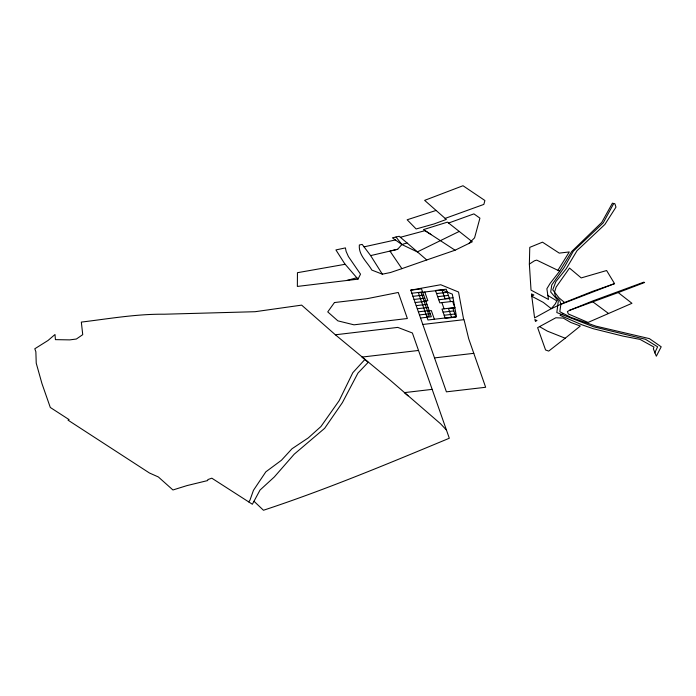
<?xml version="1.0" encoding="UTF-8"?>
<svg xmlns="http://www.w3.org/2000/svg" width="696" height="696" viewBox="0 0 696 696"><rect width="100%" height="100%" fill="white"/><g stroke="black" fill="none" stroke-linecap="round" stroke-linejoin="round"><path stroke-width="1.04" d="M563.569 313.513L560.002 315.305L581.891 324.771L593.201 328.695L622.972 336.098L640.068 339.413L653.962 347.069L653.361 348.861L656.328 356.204L661.2 346.799L649.394 338.621L596.011 326.172L570.737 317.315L559.81 311.704L560.88 304.352L559.732 300.385L555.443 296.331L554.477 292.224L556.139 287.065L569.519 268.09L581.212 277.921L606.607 270.526L614.559 283.637L592.34 291.45L564.578 302.499L559.01 297.871L552.737 289.806L555.895 281.584L566.213 268.752L577.019 250.69L604.885 224.451L615.969 207.138L614.942 203.867L612.419 203.171L601.744 222.407L571.816 251.404L559.662 271.17L550.162 283.342L546.873 288.762L548.483 299.454L531.031 290.119L529.36 264.089L529.769 247.358L542.497 242.173L559.253 253.118L569.293 251.943L557.896 270.318M654.71 352.924L657.616 346.817L645.497 339.3L593.81 326.859L556.817 312.565L558.322 300.916L550.701 292.007L551.78 284.942L564.265 267.334L573.347 251.152L603.215 222.877L613.724 203.528M254.023 501.285L263.471 510.264L264.123 510.038C326.955 489.271 388.194 463.64 449.312 438.236L446.449 430.058L440.551 423.768L390.178 380.19L335.368 334.785L301.646 305.126L255.075 311.712L164.221 314.218C136.303 313.922 108.907 318.777 81.328 322.091L82.737 334.654L76.369 339.022L69.739 339.883L55.419 339.639L54.993 334.515L48.015 340.483L34.8 348.774L35.87 351.785L36.227 363.173L41.951 383.557L50.303 407.473L69.095 419.627L68.034 420.149L149.457 473.002L158.366 476.969L172.939 489.975L186.972 485.599L207.739 480.545L207.808 479.596L211.819 478.187L252.361 504.252L260.043 490.045L274.311 476.969L294.164 454.236L324.649 428.318L342.415 402.592L357.962 373.065L368.201 362.329L361.929 357.083L418.522 350.462M357.996 279.139L360.511 274.163L348.418 256.572L346.095 251.36L345.425 247.898L335.916 249.925L344.703 263.732L357.996 279.139L297.357 286.43L297.453 272.693L345.173 264.28M248.655 501.868L249.951 500.189L253.448 490.332L265.837 471.827L281.393 460.308L291.972 448.781L308.319 437.871L320.934 426.552L339.161 400.661L352.82 372.691L364.852 359.519M426.752 259.956L401.897 268.647L389.951 251.082L397.686 249.272L401.87 244.54L407.03 242.921L426.752 259.956L455.071 250.212L472.314 241.782L447.467 222.128L423.464 229.619L455.071 250.212M468.721 243.609L474.576 237.841L479.927 218.144L473.906 213.881L448.607 223.033M565.204 338.221L580.316 326.032L570.711 322.431L563.229 318.072L555.826 317.767L537.634 327.651L545.568 349.975L548.7 351.097L565.204 338.221L547.326 331.105L539.696 326.728M529.36 264.089L534.563 260.73L536.747 260.13L559.662 271.17M569.502 310.346L567.388 311.599L568.345 313.974L588.042 322.431L631.951 303.299L618.213 292.572L569.502 310.346L592.487 301.055L643.8 282.158L644.609 282.506L618.213 292.572M547.447 295.235L556.791 300.837L555.338 303.848L551.302 308.685L543.315 302.403L531.761 296.252L533.893 294.974L531.466 293.93L534.589 317.898L551.302 308.685L564.578 302.499M459.264 231.411L417.313 251.917L401.87 244.54L392.413 237.832L399.182 236.283L407.03 242.921M560.88 304.352L614.559 283.637M445.144 218.405L483.85 204.406L484.903 200.509L462.997 185.736L424.638 200.361L446.327 219.44L434.034 223.947L416.138 228.967L407.151 219.771L436.096 210.444M401.897 268.647L390.508 272.51L382.339 274.18L371.829 270.074C367.358 262.105 358.336 255.084 359.353 244.992L362.19 244.4L370.637 255.606L382.339 274.18M346.651 280.505L356.883 277.739M400.365 237.284L425.056 230.646L431.189 234.613M370.637 255.606L397.686 249.272M364.043 246.854L395.389 239.946M422.829 324.458L464.041 319.655L468.721 338.813L485.651 387.272L446.414 391.839L410.779 290.136L440.733 284.734L458.533 292.024L463.675 319.699M335.368 334.785L397.781 327.398L412.389 332.993L446.449 430.058M410.779 290.136L421.515 288.884L431.303 316.767L420.567 318.02M411.867 293.233L422.603 291.981M412.954 296.331L423.69 295.078M436.566 293.573L447.302 292.311M414.042 299.437L424.777 298.175M437.654 296.67L448.389 295.417M424.082 301.107L427.84 300.672L424.795 291.989M452.983 297.731L445.014 298.662L441.969 289.98M415.129 302.534L425.865 301.272M438.741 299.767L449.477 298.514M416.217 305.631L426.952 304.37M417.304 308.728L428.04 307.475M418.392 311.825L429.127 310.573M427.553 311.025L431.32 310.59L434.356 319.238M454.862 307.832L448.494 308.572L451.53 317.228M419.479 314.923L430.215 313.67M443.1 312.165L453.827 310.903M426.657 316.254L429.275 315.949L421.036 292.433M444.187 315.262L454.914 314M432.164 389.368L404.367 392.631L407.978 395.806M434.539 357.901L473.802 353.333M592.792 301.803L608.574 313.522M396.024 237.005L401.87 244.54M450.564 301.612L446.214 289.214L435.478 290.476L439.829 302.864L452.635 301.368L454.81 307.562L442.004 309.067L445.275 318.359L456.002 317.106L452.739 307.806M441.899 302.621L444.074 308.824M334.454 302.551L327.746 311.895L337.873 320.856L353.986 324.823L407.36 318.516L398.26 292.468L366.992 298.697L334.454 302.551M536.807 320.525L535.502 321.482L534.824 319.525L536.807 320.525M442.134 289.962L418.4 292.738L427.962 319.986L456.498 316.654L452.313 294.13L442.134 289.962"/></g></svg>
